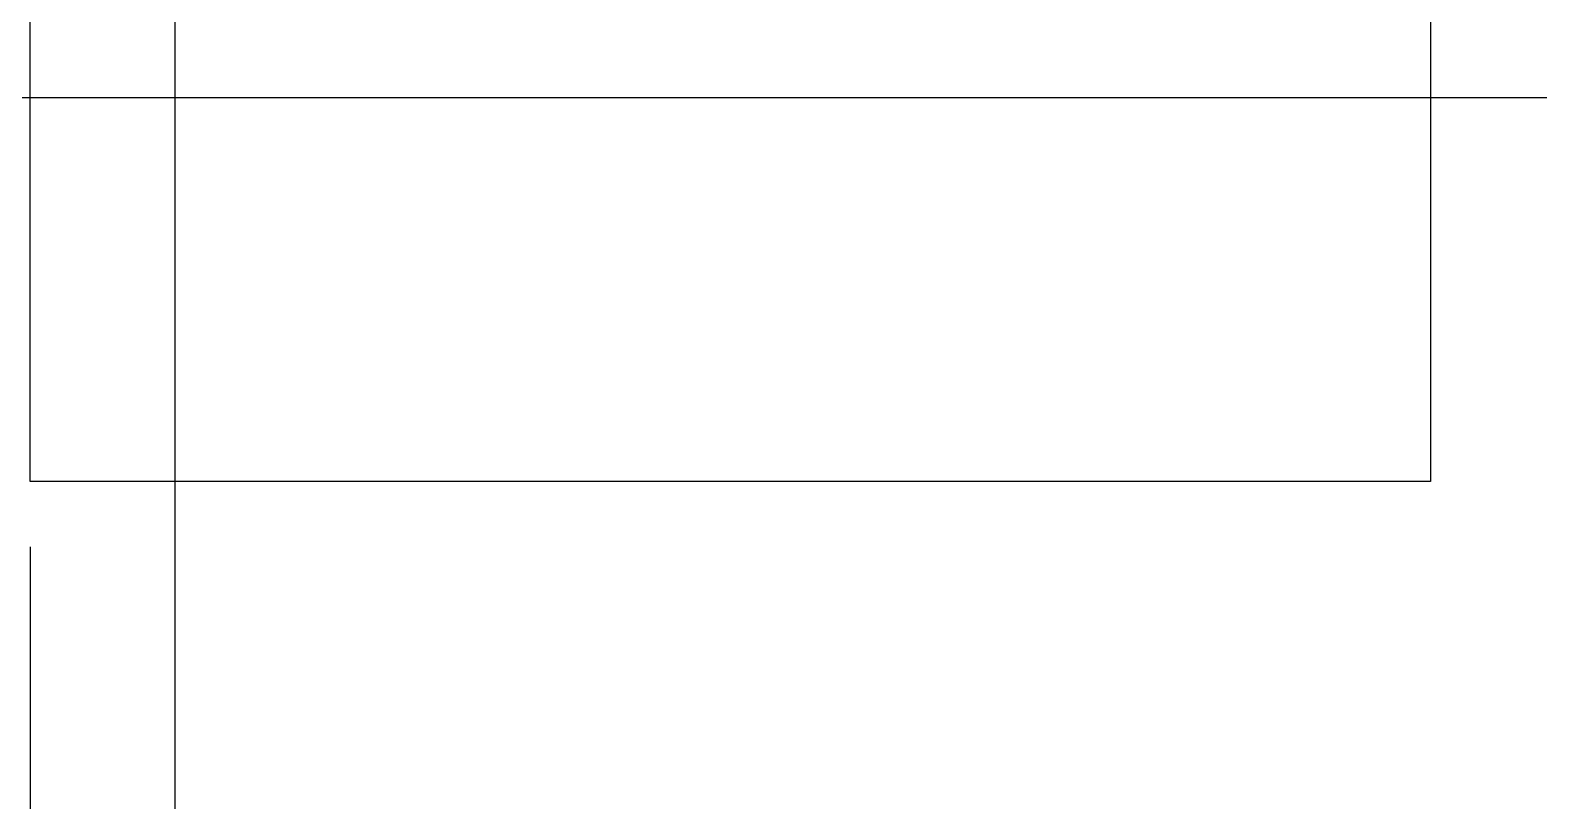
# Model space of a CAD drawing. Header units: millimetres. Extents: x 173236 to 801264, y -94969 to 615039.
# Drawn here: x 636244 to 637238, y 65008 to 65515 of the extents above; entities that cross this region are included whole.
import ezdxf

# ---------------------------------------------------------------- set-up
doc = ezdxf.new("R2010")
doc.units = ezdxf.units.MM
doc.header["$MEASUREMENT"] = 0
for name, color, linetype in [('VOX-A-ANNO-DIMS', 160, 'Continuous'), ('VOX-A-ANNO-GRID-LINE', 254, 'Continuous'), ('VOX-A-ELEV-1-NEAR', 130, 'Continuous'), ('VOX-A-FURN-LAYOUT', 93, 'Continuous'), ('VOX-A-WINDOW', 2, 'Continuous'), ('VOX-A-WINDOW-SILL', 55, 'Continuous')]:
    doc.layers.add(name, color=color, linetype=linetype)

# ---------------------------------------------------------------- blocks, each defined once
blk = doc.blocks.new('dd')
at = {"layer": 'VOX-A-ANNO-GRID-LINE', "transparency": 33554610}
for p, q in [((704415.19, 167519.94), (704415.19, 143590.85)), ((725680.44, 156772.57), (697939.52, 156772.57))]:
    blk.add_line(p, q, dxfattribs=at)
blk = doc.blocks.new('*U37')
at = {"layer": 'VOX-A-WINDOW'}
for p, q in [((3, 1.5), (20.622, 1.5)), ((3, 0.25), (20.622, 0.25)), ((3, -0.25), (20.622, -0.25)), ((3, -1.5), (20.622, -1.5))]:
    blk.add_line(p, q, dxfattribs=at)
for points in [[(3, 2), (3, -2), (0, -2), (0, 2)], [(23.622, 2), (23.622, -2), (20.622, -2), (20.622, 2)]]:
    blk.add_lwpolyline(points, close=True, dxfattribs=at)
at = {"layer": 'VOX-A-WINDOW-SILL'}
for p, q in [((0, 4.5), (23.622, 4.5)), ((0, -4.5), (23.622, -4.5))]:
    blk.add_line(p, q, dxfattribs=at)
blk = doc.blocks.new('TYPICAL FLOOR PLAN')
at = {"layer": 'VOX-A-ANNO-DIMS', "xscale": -25.4, "yscale": 25.4, "zscale": 25.4, "rotation": 90.00394618713538}
blk.add_blockref('*U37', (981895.66, 120799.43), dxfattribs=at)
blk = doc.blocks.new('1ST FLOOR FURNITURE')
at = {"layer": 'VOX-A-FURN-LAYOUT'}
blk.add_lwpolyline([(638143.95, 169084.85), (638143.95, 168184.85), (637221.2, 168184.85), (637221.2, 169084.85)], close=True, dxfattribs=at)

msp = doc.modelspace()

# ---------------------------------------------------------------- block references
at = {"layer": 'VOX-A-ANNO-GRID-LINE'}
msp.add_blockref('dd', (-68075.86, -91301.91), dxfattribs=at)

# ---------------------------------------------------------------- next in the draw order: block references
msp.add_blockref('TYPICAL FLOOR PLAN', (-345765.82, -55624.63))

# ---------------------------------------------------------------- next in the draw order: block references
at = {"layer": 'VOX-A-ELEV-1-NEAR'}
msp.add_blockref('1ST FLOOR FURNITURE', (-977.09, -102966.88), dxfattribs=at)

doc.saveas('drawing.dxf')
